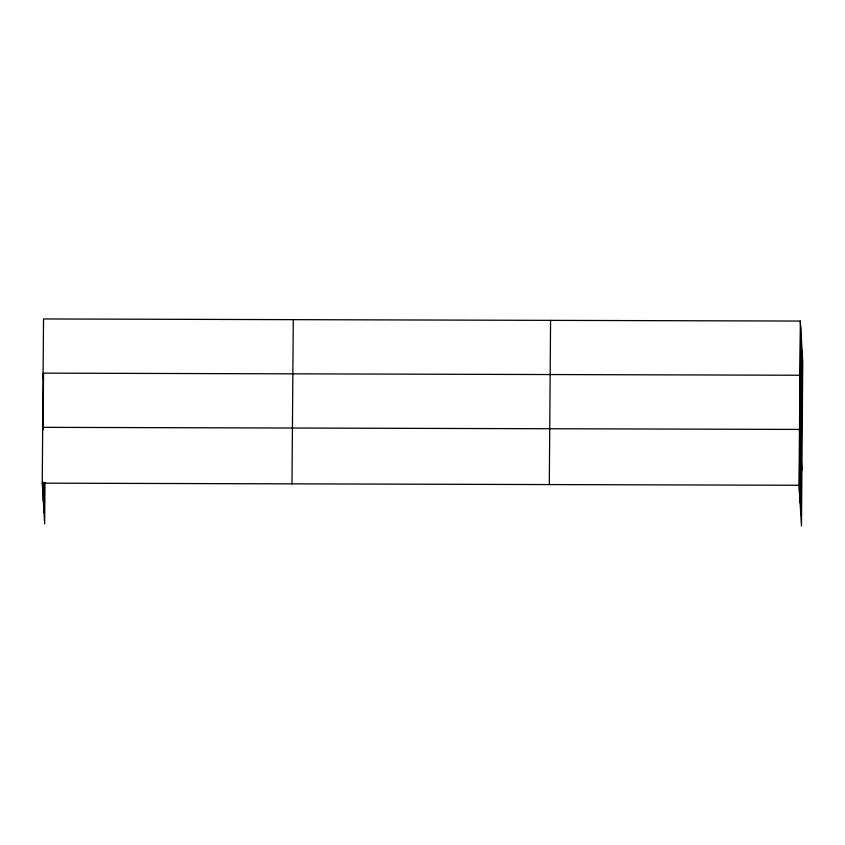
<?xml version="1.0" encoding="UTF-8"?>
<svg xmlns="http://www.w3.org/2000/svg" width="845" height="845" viewBox="0 0 845 845"><rect width="100%" height="100%" fill="white"/><g stroke="black" fill="none" stroke-linecap="round" stroke-linejoin="round"><path stroke-width="1.27" d="M44.996 482.4L44.669 523.942L42.25 483.16L43.528 318.956L800.331 321.058L802.75 361.84L801.472 526.044L799.043 485.262L800.331 321.058M42.62 489.329L42.672 481.544M43.084 429.63L43.517 374.155M43.296 500.758L43.433 482.579M43.993 512.524L44.225 482.664M291.99 483.858L293.278 319.653M549.303 484.565L550.581 320.361M799.412 491.431L800.69 327.226M800.088 502.849L801.377 338.644M800.796 514.616L802.074 350.411M42.25 483.16L799.043 485.262M802.327 416.025L799.909 375.243L43.106 373.141L43.475 379.32M801.905 470.211L799.486 429.429L42.683 427.338L42.831 429.799"/></g></svg>
